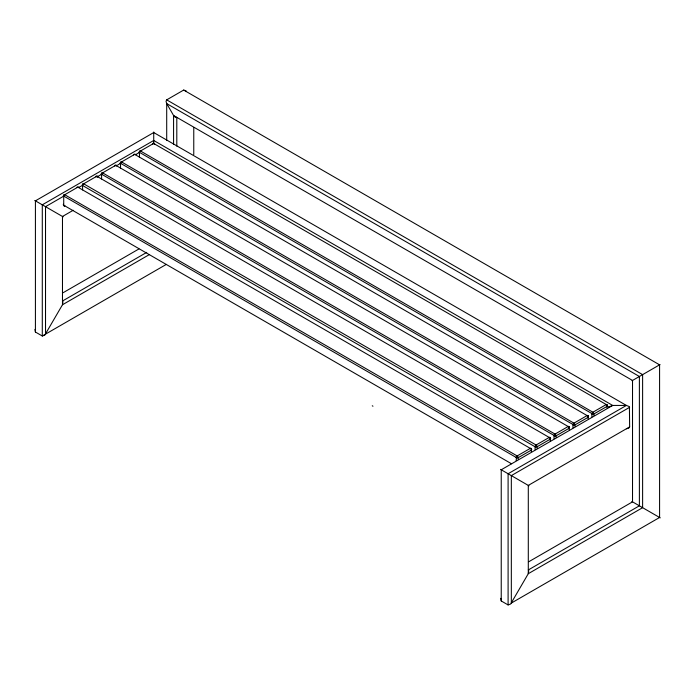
<?xml version="1.0" encoding="UTF-8"?>
<svg xmlns="http://www.w3.org/2000/svg" width="695" height="695" viewBox="0 0 695 695"><rect width="100%" height="100%" fill="white"/><g stroke="black" fill="none" stroke-linecap="round" stroke-linejoin="round"><path stroke-width="1.04" d="M153.725 131.989L153.725 143.387M34.941 329.404L35.419 332.036L42.291 335.998L44.81 335.103L62.481 304.749L62.967 301.56M500.748 598.334L501.234 600.966L508.097 604.937L510.625 604.033L528.296 573.679L528.773 570.491M531.301 451.576L531.301 450.117A1.425 0.825 0 0 0 531.301 448.953L531.371 448.666M550.231 440.934L550.31 437.737M569.17 429.71L569.17 428.25A1.425 0.825 0 0 0 569.17 427.086L569.24 426.799M588.109 418.781L588.109 417.321A1.425 0.825 0 0 0 588.109 416.157L588.178 415.871M607.039 407.843L607.039 406.384A1.425 0.825 0 0 0 607.039 405.22L607.109 404.942M609.663 406.618L612.669 405.437L626.404 405.437L629.409 406.618L629.635 426.895L628.688 428.216L626.404 428.763M186.19 90.967L183.671 90.063L166.704 99.863L166.036 101.34L166.704 103.59L173.576 115.492L175.192 117.194L176.799 117.351L176.799 146.106M64.227 205.85L64.731 205.816A1.425 0.825 -60 0 1 63.723 205.234L63.723 196.485A1.425 0.825 0 0 1 63.723 195.321L77.857 187.163A1.425 0.825 -60 0 1 78.735 187.242M82.427 184.557A1.425 0.825 0 0 1 82.653 184.392L96.796 176.226L549.302 437.485M121.26 162.1L134.665 154.359A1.425 0.825 -60 0 1 135.638 154.664M139.46 157.131L139.46 152.761A1.425 0.825 0 0 1 139.46 151.597L153.604 143.431L607.239 405.107M63.549 196.268L45.523 206.676L45.523 334.139M78.882 187.415L81.584 185.852M96.918 176.999L101.427 174.402M117.655 165.028L120.365 163.464M135.69 154.611L139.304 152.535M73.218 210.272L62.481 216.475L62.481 304.749L149.581 254.466M63.019 292.777L138.93 248.949M62.481 301.013L146.723 252.381M166.314 264.395L42.291 335.998L42.291 204.808L153.725 140.468L612.669 405.437L501.234 469.777L501.234 600.966M632.033 380.738L660.059 364.554M82.288 184.757A1.425 0.825 0 0 0 82.653 185.556L535.089 446.763A1.425 0.825 0 0 0 537.105 446.763L550.231 439.188A1.425 0.825 0 0 0 550.231 438.015A1.425 0.825 -60 0 0 549.224 437.433L536.097 445.017A1.425 0.825 -60 0 0 535.089 446.763L535.089 449.682M569.37 426.973L569.17 427.086A1.425 0.825 -60 0 0 568.163 426.504L555.036 434.08A1.425 0.825 -60 0 0 554.019 435.834L554.019 438.745M588.3 416.044L588.109 416.157A1.425 0.825 -60 0 0 587.093 415.567L573.966 423.151A1.425 0.825 -60 0 0 572.958 424.897L572.958 427.816M607.039 405.22A1.425 0.825 -60 0 0 606.031 404.638L592.904 412.222A1.425 0.825 -60 0 0 591.897 413.968L591.897 416.878M516.498 457.492L516.15 460.611M554.375 435.626L101.392 174.106M573.305 424.697L120.331 163.177M592.244 413.768L139.269 152.24M629.635 407.305L511.329 475.615L511.329 603.069L659.581 517.48L659.581 364.832L183.671 90.063M629.635 426.895L528.296 485.405L528.296 573.679L642.614 507.68L642.614 374.622L166.704 99.863M528.834 561.708L632.52 501.851L632.52 380.46L173.576 115.492L173.576 144.239M528.296 569.952L639.383 505.812L639.383 376.49L166.704 103.59L166.704 140.234M592.331 413.959L591.897 413.968A1.425 0.825 0 0 0 593.912 413.968L607.039 406.384A1.425 0.825 60 0 0 606.031 404.638M573.392 424.888L572.958 424.897A1.425 0.825 0 0 0 574.974 424.897L588.109 417.321A1.425 0.825 60 0 0 587.093 415.567M554.454 435.826L554.019 435.834A1.425 0.825 0 0 0 556.043 435.834L569.17 428.25A1.425 0.825 60 0 0 568.163 426.504M516.585 457.684L63.523 195.973M64.183 205.729L64.731 205.816A1.425 0.825 60 0 1 64.227 205.373M372.963 406.201L372.268 405.793M606.631 405.68L609.437 407.305M139.46 151.597A1.425 0.825 60 0 1 140.477 151.006L592.904 412.222A1.425 0.825 60 0 1 593.912 413.968L593.912 415.428M588.109 416.157L134.665 154.359A1.425 0.825 60 0 0 133.657 154.942M120.53 168.068L120.53 162.526A1.425 0.825 60 0 1 121.538 161.944L573.966 423.151A1.425 0.825 60 0 1 574.974 424.897L574.974 426.356M569.17 427.086L115.735 165.297L101.592 173.455L101.592 178.997M102.599 172.873A1.425 0.825 -60 0 0 101.592 174.627A1.425 0.825 0 0 1 101.592 173.455A1.425 0.825 60 0 1 102.599 172.873L555.036 434.08A1.425 0.825 60 0 1 556.043 435.834L556.043 437.285M82.653 184.392A1.425 0.825 60 0 1 83.669 183.81L536.097 445.017A1.425 0.825 60 0 1 537.105 446.763L537.105 448.223M631.851 501.46L660.25 517.862M63.723 195.321A1.425 0.825 60 0 1 64.731 194.739L517.158 455.946A1.425 0.825 60 0 1 518.175 457.692L518.175 459.152M511.494 463.756L63.723 205.234A1.425 0.825 0 0 1 63.497 204.243M34.75 200.464L63.149 216.857M500.565 469.394L528.965 485.796M154.177 143.683L154.611 144.013A1.425 0.825 0 0 0 153.969 143.804M97.37 176.478L97.804 176.808A1.425 0.825 0 0 0 96.796 176.565M154.264 143.587L154.611 144.013A1.425 0.825 -60 0 0 153.604 143.431A1.425 0.825 60 0 0 152.587 144.013A1.425 0.825 0 0 1 153.23 143.804M97.456 176.382L97.804 176.808A1.425 0.825 -60 0 0 96.796 176.226A1.425 0.825 60 0 0 95.788 176.808A1.425 0.825 0 0 1 96.423 176.6M82.462 185.035L82.653 189.926M139.391 152.214L139.46 152.761A1.425 0.825 -60 0 1 140.477 151.006M120.461 163.151L120.53 163.69A1.425 0.825 -60 0 1 121.538 161.944M101.522 174.08L101.592 174.627M82.583 185.018L82.653 185.556A1.425 0.825 -60 0 1 83.669 183.81M63.653 195.947L63.723 196.485A1.425 0.825 -60 0 1 64.731 194.739M508.097 604.937L508.097 473.747L626.404 405.437L153.725 132.545L35.419 200.846L35.419 332.036M193.766 127.854L193.766 154.551M531.267 448.666A1.425 0.825 -60 0 0 530.294 448.371L77.857 187.163A1.425 0.825 60 0 0 76.989 187.242M549.224 437.433A1.425 0.825 60 0 1 550.231 439.188M116.743 165.879A1.425 0.825 -60 0 0 115.735 165.297A1.425 0.825 60 0 0 114.718 165.879M115.014 165.749A1.425 0.825 0 0 1 116.447 165.749M120.53 163.69A1.425 0.825 0 0 1 120.53 162.526M530.294 448.371L517.158 455.946A1.425 0.825 -60 0 0 516.15 457.692A1.425 0.825 0 0 0 518.175 457.692L531.301 450.117A1.425 0.825 60 0 0 530.294 448.371"/></g></svg>
